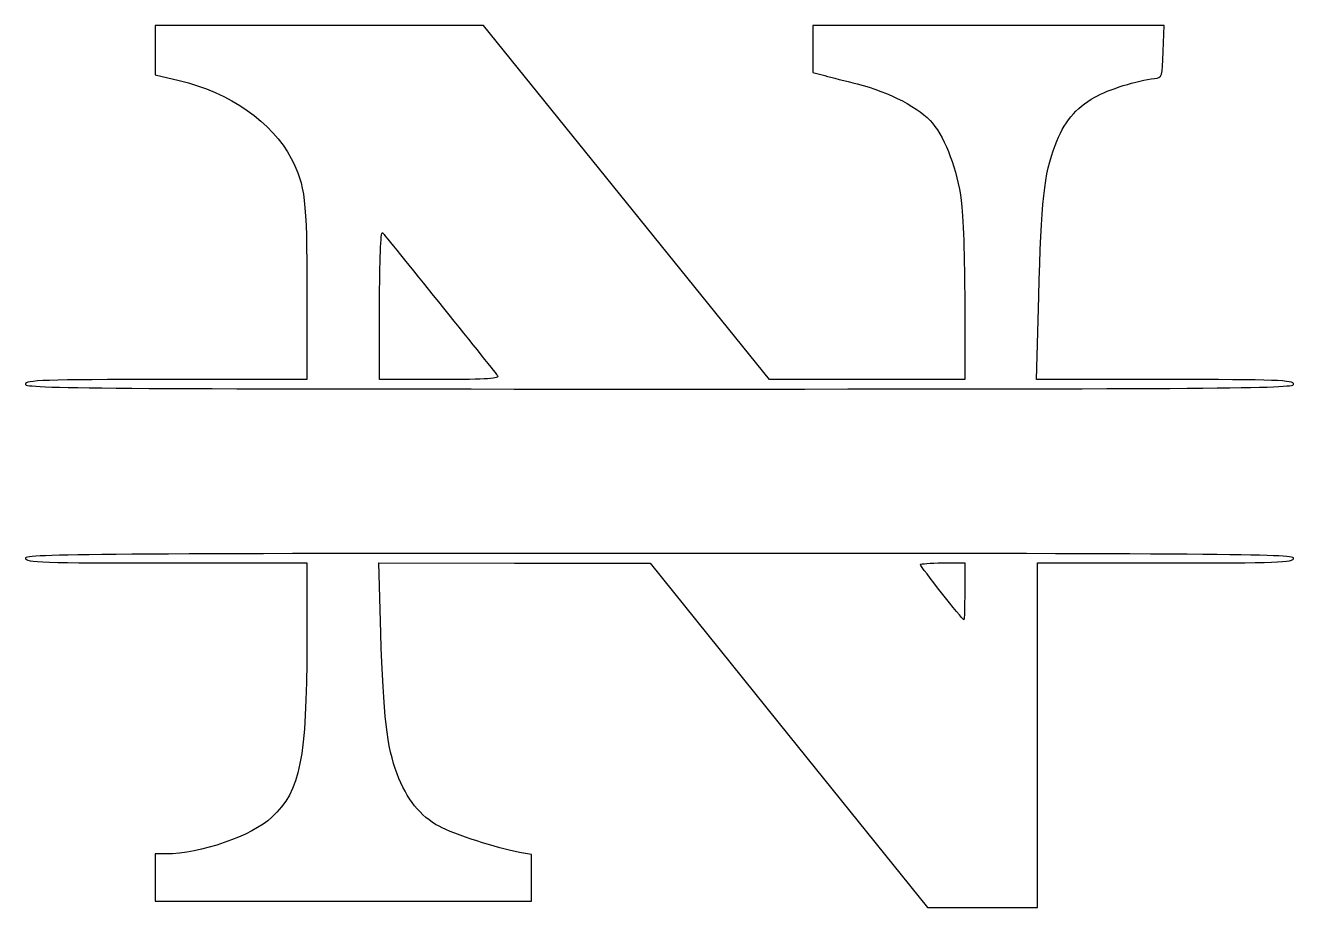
# Model space of a CAD drawing. Header units: centimetres. Extents: x -5.4 to 5.2, y -4.2 to 3.2.
import ezdxf

# ---------------------------------------------------------------- set-up
doc = ezdxf.new("R2010")
doc.units = ezdxf.units.CM
doc.header["$MEASUREMENT"] = 0
doc.layers.add('Layer 1', color=7, linetype='Continuous')

msp = doc.modelspace()

# ---------------------------------------------------------------- linework, layer by layer
at = {"layer": 'Layer 1'}
for points, knots in [([(-5.39503, 0.15012), (-5.39503, 0.1848), (-5.24657, 0.18981), (-4.21763, 0.18981), (-4.21763, 0.18981), (-4.21763, 0.18981), (-3.04023, 0.18981), (-3.04023, 0.18981), (-3.04023, 0.18981), (-3.04023, 0.18981), (-3.04054, 0.92403), (-3.04054, 0.92403), (-3.04054, 0.92403), (-3.04087, 1.70059), (-3.05366, 1.80963), (-3.1714, 2.03995), (-3.1714, 2.03995), (-3.32526, 2.34091), (-3.68714, 2.59259), (-4.10905, 2.69206), (-4.10905, 2.69206), (-4.10905, 2.69206), (-4.31022, 2.73949), (-4.31022, 2.73949), (-4.31022, 2.73949), (-4.31022, 2.73949), (-4.31022, 2.94632), (-4.31022, 2.94632), (-4.31022, 2.94632), (-4.31022, 2.94632), (-4.31022, 3.15315), (-4.31022, 3.15315), (-4.31022, 3.15315), (-4.31022, 3.15315), (-2.93629, 3.15315), (-2.93629, 3.15315), (-2.93629, 3.15315), (-2.93629, 3.15315), (-1.56236, 3.15315), (-1.56236, 3.15315), (-1.56236, 3.15315), (-1.56236, 3.15315), (-0.36605, 1.67148), (-0.36605, 1.67148), (-0.36605, 1.67148), (-0.36605, 1.67148), (0.83026, 0.18981), (0.83026, 0.18981), (0.83026, 0.18981), (0.83026, 0.18981), (1.64668, 0.18981), (1.64668, 0.18981), (1.64668, 0.18981), (1.64668, 0.18981), (2.4631, 0.18981), (2.4631, 0.18981), (2.4631, 0.18981), (2.4631, 0.18981), (2.4631, 0.83612), (2.4631, 0.83612), (2.4631, 0.83612), (2.4631, 1.19159), (2.45025, 1.57483), (2.43454, 1.68776), (2.43454, 1.68776), (2.39867, 1.94564), (2.30563, 2.19568), (2.19373, 2.33492), (2.19373, 2.33492), (2.094, 2.45902), (1.83084, 2.59616), (1.56351, 2.66333), (1.56351, 2.66333), (1.46892, 2.6871), (1.34688, 2.71819), (1.29231, 2.73242), (1.29231, 2.73242), (1.29231, 2.73242), (1.19309, 2.7583), (1.19309, 2.7583), (1.19309, 2.7583), (1.19309, 2.7583), (1.19309, 2.95572), (1.19309, 2.95572), (1.19309, 2.95572), (1.19309, 2.95572), (1.19309, 3.15314), (1.19309, 3.15314), (1.19309, 3.15314), (1.19309, 3.15314), (2.6626, 3.15314), (2.6626, 3.15314), (2.6626, 3.15314), (2.6626, 3.15314), (4.13211, 3.15314), (4.13211, 3.15314), (4.13211, 3.15314), (4.13211, 3.15314), (4.12443, 2.93486), (4.12443, 2.93486), (4.12443, 2.93486), (4.117, 2.72395), (4.11451, 2.71634), (4.0506, 2.70936), (4.0506, 2.70936), (3.9094, 2.69396), (3.6617, 2.61615), (3.55163, 2.55263), (3.55163, 2.55263), (3.38698, 2.45761), (3.29424, 2.34466), (3.21921, 2.14772), (3.21921, 2.14772), (3.12814, 1.90869), (3.10382, 1.68436), (3.08228, 0.88433), (3.08228, 0.88433), (3.08228, 0.88433), (3.06358, 0.1898), (3.06358, 0.1898), (3.06358, 0.1898), (3.06358, 0.1898), (4.13917, 0.1898), (4.13917, 0.1898), (4.13917, 0.1898), (5.07761, 0.1898), (5.21476, 0.18474), (5.21476, 0.15011), (5.21476, 0.15011), (5.21476, 0.11496), (4.60769, 0.11042), (-0.09014, 0.11042), (-0.09014, 0.11042), (-4.78796, 0.11042), (-5.39504, 0.11496), (-5.39504, 0.15011), (-5.39504, 0.15011), (-5.39504, 0.15011), (-5.39503, 0.15012), (-5.39503, 0.15012)], [0, 0, 0, 0, 0.02777778, 0.02777778, 0.02777778, 0.02777778, 0.05555556, 0.05555556, 0.05555556, 0.05555556, 0.08333333, 0.08333333, 0.08333333, 0.08333333, 0.11111111, 0.11111111, 0.11111111, 0.11111111, 0.13888889, 0.13888889, 0.13888889, 0.13888889, 0.16666667, 0.16666667, 0.16666667, 0.16666667, 0.19444444, 0.19444444, 0.19444444, 0.19444444, 0.22222222, 0.22222222, 0.22222222, 0.22222222, 0.25, 0.25, 0.25, 0.25, 0.27777778, 0.27777778, 0.27777778, 0.27777778, 0.30555556, 0.30555556, 0.30555556, 0.30555556, 0.33333333, 0.33333333, 0.33333333, 0.33333333, 0.36111111, 0.36111111, 0.36111111, 0.36111111, 0.38888889, 0.38888889, 0.38888889, 0.38888889, 0.41666667, 0.41666667, 0.41666667, 0.41666667, 0.44444444, 0.44444444, 0.44444444, 0.44444444, 0.47222222, 0.47222222, 0.47222222, 0.47222222, 0.5, 0.5, 0.5, 0.5, 0.52777778, 0.52777778, 0.52777778, 0.52777778, 0.55555556, 0.55555556, 0.55555556, 0.55555556, 0.58333333, 0.58333333, 0.58333333, 0.58333333, 0.61111111, 0.61111111, 0.61111111, 0.61111111, 0.63888889, 0.63888889, 0.63888889, 0.63888889, 0.66666667, 0.66666667, 0.66666667, 0.66666667, 0.69444444, 0.69444444, 0.69444444, 0.69444444, 0.72222222, 0.72222222, 0.72222222, 0.72222222, 0.75, 0.75, 0.75, 0.75, 0.77777778, 0.77777778, 0.77777778, 0.77777778, 0.80555556, 0.80555556, 0.80555556, 0.80555556, 0.83333333, 0.83333333, 0.83333333, 0.83333333, 0.86111111, 0.86111111, 0.86111111, 0.86111111, 0.88888889, 0.88888889, 0.88888889, 0.88888889, 0.91666667, 0.91666667, 0.91666667, 0.91666667, 0.94444444, 0.94444444, 0.94444444, 0.94444444, 1, 1, 1, 1]), ([(-1.44524, 0.22288), (-1.50168, 0.29626), (-2.38709, 1.39544), (-2.40857, 1.4188), (-2.40857, 1.4188), (-2.42182, 1.4332), (-2.4317, 1.17624), (-2.4317, 0.81687), (-2.4317, 0.81687), (-2.4317, 0.81687), (-2.4317, 0.18981), (-2.4317, 0.18981), (-2.4317, 0.18981), (-2.4317, 0.18981), (-1.92575, 0.18981), (-1.92575, 0.18981), (-1.92575, 0.18981), (-1.52507, 0.18981), (-1.42509, 0.19669), (-1.44524, 0.22288)], [0, 0, 0, 0, 0.16666667, 0.16666667, 0.16666667, 0.16666667, 0.33333333, 0.33333333, 0.33333333, 0.33333333, 0.5, 0.5, 0.5, 0.5, 0.66666667, 0.66666667, 0.66666667, 0.66666667, 1, 1, 1, 1]), ([(0.99133, -2.78785), (0.99133, -2.78785), (-0.16951, -1.34696), (-0.16951, -1.34696), (-0.16951, -1.34696), (-0.16951, -1.34696), (-1.30441, -1.34587), (-1.30441, -1.34587), (-1.30441, -1.34587), (-1.30441, -1.34587), (-2.43931, -1.34478), (-2.43931, -1.34478), (-2.43931, -1.34478), (-2.43931, -1.34478), (-2.42132, -1.93348), (-2.42132, -1.93348), (-2.42132, -1.93348), (-2.40006, -2.62927), (-2.37086, -2.88181), (-2.28546, -3.10872), (-2.28546, -3.10872), (-2.20569, -3.32065), (-2.0918, -3.46302), (-1.93374, -3.54841), (-1.93374, -3.54841), (-1.80858, -3.61602), (-1.44339, -3.73478), (-1.26092, -3.7672), (-1.26092, -3.7672), (-1.26092, -3.7672), (-1.1617, -3.78483), (-1.1617, -3.78483), (-1.1617, -3.78483), (-1.1617, -3.78483), (-1.1617, -3.98032), (-1.1617, -3.98032), (-1.1617, -3.98032), (-1.1617, -3.98032), (-1.1617, -4.17581), (-1.1617, -4.17581), (-1.1617, -4.17581), (-1.1617, -4.17581), (-2.73597, -4.17581), (-2.73597, -4.17581), (-2.73597, -4.17581), (-2.73597, -4.17581), (-4.31024, -4.17581), (-4.31024, -4.17581), (-4.31024, -4.17581), (-4.31024, -4.17581), (-4.31024, -3.97737), (-4.31024, -3.97737), (-4.31024, -3.97737), (-4.31024, -3.97737), (-4.31024, -3.77893), (-4.31024, -3.77893), (-4.31024, -3.77893), (-4.31024, -3.77893), (-4.21937, -3.77893), (-4.21937, -3.77893), (-4.21937, -3.77893), (-3.9328, -3.77893), (-3.49914, -3.62927), (-3.33262, -3.47291), (-3.33262, -3.47291), (-3.09465, -3.24945), (-3.04153, -2.98368), (-3.04076, -2.01283), (-3.04076, -2.01283), (-3.04076, -2.01283), (-3.04024, -1.34476), (-3.04024, -1.34476), (-3.04024, -1.34476), (-3.04024, -1.34476), (-4.21764, -1.34476), (-4.21764, -1.34476), (-4.21764, -1.34476), (-5.24658, -1.34476), (-5.39504, -1.33976), (-5.39504, -1.30507), (-5.39504, -1.30507), (-5.39504, -1.26992), (-4.78797, -1.26538), (-0.09014, -1.26538), (-0.09014, -1.26538), (4.60768, -1.26538), (5.21476, -1.26992), (5.21476, -1.30507), (5.21476, -1.30507), (5.21476, -1.33969), (5.07806, -1.34476), (4.1432, -1.34476), (4.1432, -1.34476), (4.1432, -1.34476), (3.07164, -1.34476), (3.07164, -1.34476), (3.07164, -1.34476), (3.07164, -1.34476), (3.07164, -2.78674), (3.07164, -2.78674), (3.07164, -2.78674), (3.07164, -2.78674), (3.07164, -4.22872), (3.07164, -4.22872), (3.07164, -4.22872), (3.07164, -4.22872), (2.61191, -4.22872), (2.61191, -4.22872), (2.61191, -4.22872), (2.61191, -4.22872), (2.15218, -4.22872), (2.15218, -4.22872), (2.15218, -4.22872), (2.15218, -4.22872), (0.99134, -2.78783), (0.99134, -2.78783), (0.99134, -2.78783), (0.99134, -2.78783), (0.99133, -2.78785), (0.99133, -2.78785)], [0, 0, 0, 0, 0.03225806, 0.03225806, 0.03225806, 0.03225806, 0.06451613, 0.06451613, 0.06451613, 0.06451613, 0.09677419, 0.09677419, 0.09677419, 0.09677419, 0.12903226, 0.12903226, 0.12903226, 0.12903226, 0.16129032, 0.16129032, 0.16129032, 0.16129032, 0.19354839, 0.19354839, 0.19354839, 0.19354839, 0.22580645, 0.22580645, 0.22580645, 0.22580645, 0.25806452, 0.25806452, 0.25806452, 0.25806452, 0.29032258, 0.29032258, 0.29032258, 0.29032258, 0.32258065, 0.32258065, 0.32258065, 0.32258065, 0.35483871, 0.35483871, 0.35483871, 0.35483871, 0.38709677, 0.38709677, 0.38709677, 0.38709677, 0.41935484, 0.41935484, 0.41935484, 0.41935484, 0.4516129, 0.4516129, 0.4516129, 0.4516129, 0.48387097, 0.48387097, 0.48387097, 0.48387097, 0.51612903, 0.51612903, 0.51612903, 0.51612903, 0.5483871, 0.5483871, 0.5483871, 0.5483871, 0.58064516, 0.58064516, 0.58064516, 0.58064516, 0.61290323, 0.61290323, 0.61290323, 0.61290323, 0.64516129, 0.64516129, 0.64516129, 0.64516129, 0.67741935, 0.67741935, 0.67741935, 0.67741935, 0.70967742, 0.70967742, 0.70967742, 0.70967742, 0.74193548, 0.74193548, 0.74193548, 0.74193548, 0.77419355, 0.77419355, 0.77419355, 0.77419355, 0.80645161, 0.80645161, 0.80645161, 0.80645161, 0.83870968, 0.83870968, 0.83870968, 0.83870968, 0.87096774, 0.87096774, 0.87096774, 0.87096774, 0.90322581, 0.90322581, 0.90322581, 0.90322581, 0.93548387, 0.93548387, 0.93548387, 0.93548387, 1, 1, 1, 1]), ([(2.46309, -1.5829), (2.46309, -1.5829), (2.46309, -1.34477), (2.46309, -1.34477), (2.46309, -1.34477), (2.46309, -1.34477), (2.27788, -1.34477), (2.27788, -1.34477), (2.27788, -1.34477), (2.17602, -1.34477), (2.09267, -1.35103), (2.09267, -1.35868), (2.09267, -1.35868), (2.09267, -1.37307), (2.44473, -1.8202), (2.45647, -1.82072), (2.45647, -1.82072), (2.46011, -1.82088), (2.46308, -1.71386), (2.46308, -1.58289), (2.46308, -1.58289), (2.46308, -1.58289), (2.46309, -1.5829), (2.46309, -1.5829)], [0, 0, 0, 0, 0.14285714, 0.14285714, 0.14285714, 0.14285714, 0.28571429, 0.28571429, 0.28571429, 0.28571429, 0.42857143, 0.42857143, 0.42857143, 0.42857143, 0.57142857, 0.57142857, 0.57142857, 0.57142857, 0.71428571, 0.71428571, 0.71428571, 0.71428571, 1, 1, 1, 1])]:
    msp.add_open_spline(points, degree=3, knots=knots, dxfattribs=at)

doc.saveas('drawing.dxf')
